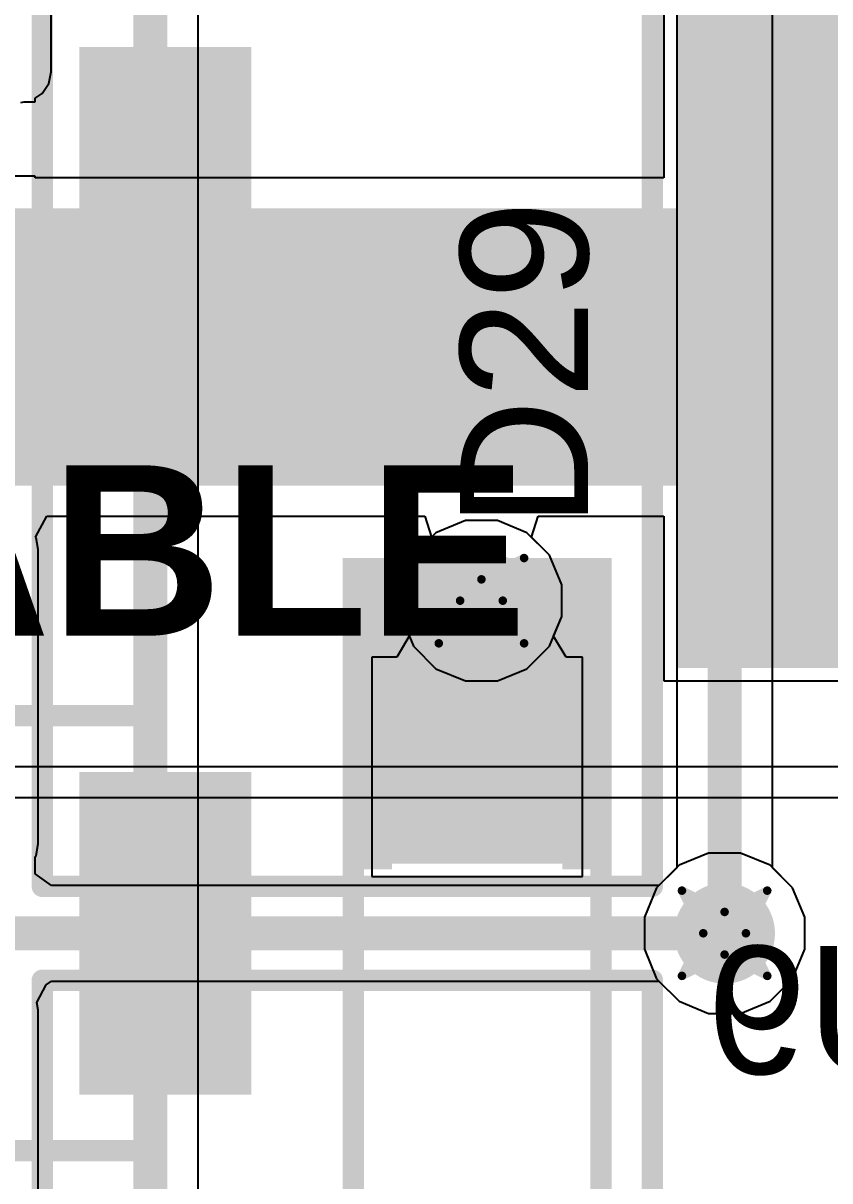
# Model space of a CAD drawing. Header units: inches. Extents: x -6 to 430, y 0 to 90.
# Drawn here: x 38.52 to 43.32, y 7.23 to 14.13 of the extents above; entities that cross this region are included whole.
import ezdxf

# ---------------------------------------------------------------- set-up
doc = ezdxf.new("R2010")
doc.units = ezdxf.units.IN
for name, color, linetype in [('Bottom Layer', 5, 'Continuous'), ('Bottom Overlay', 54, 'Continuous'), ('Bottom Paste', 16, 'Continuous'), ('Bottom Solder', 6, 'Continuous'), ('Drill Drawing', 1, 'Continuous'), ('Layer 1', 16, 'Continuous'), ('Layer 2', 76, 'Continuous'), ('Top Layer', 1, 'Continuous'), ('Top Overlay', 2, 'Continuous'), ('Top Paste', 8, 'Continuous'), ('Top Solder', 216, 'Continuous'), ('Via Holes', 16, 'Continuous')]:
    doc.layers.add(name, color=color, linetype=linetype)
doc.styles.add('Arial', font='', dxfattribs={"height": 0.2})
doc.styles.add('Arial_Bold', font='', dxfattribs={"height": 0.2})
doc.styles.get('Arial').set_extended_font_data('Arial')
doc.styles.get('Arial_Bold').set_extended_font_data('Arial', bold=True)

msp = doc.modelspace()

# ---------------------------------------------------------------- hatches: boundary and pattern name
at = {"layer": 'Bottom Layer'}
for points in [[(42.5108, 10.3854), (42.5108, 14.1854), (44.5108, 14.1854), (44.5108, 10.3854)], [(35.252, 11.371), (44.523, 11.371), (44.523, 13.022), (35.252, 13.022)]]:
    msp.add_hatch(color=5, dxfattribs=at).paths.add_polyline_path(points)
h = msp.add_hatch(color=5, dxfattribs=at)
edge = h.paths.add_edge_path()
edge.add_arc((41.2464, 10.6852), 0.3, 0, 360)
h = msp.add_hatch(color=5, dxfattribs=at)
edge = h.paths.add_edge_path()
edge.add_arc((42.6942, 8.704), 0.3, 0, 360)
at = {"layer": 'Bottom Paste'}
msp.add_hatch(color=16, dxfattribs=at).paths.add_polyline_path([(42.5108, 10.3854), (42.5108, 14.1854), (44.5108, 14.1854), (44.5108, 10.3854)])
at = {"layer": 'Bottom Solder'}
msp.add_hatch(color=6, dxfattribs=at).paths.add_polyline_path([(42.4092, 10.2838), (42.4092, 14.287), (44.6124, 14.287), (44.6124, 10.2838)])
at = {"layer": 'Layer 1'}
h = msp.add_hatch(color=16, dxfattribs=at)
edge = h.paths.add_edge_path()
edge.add_arc((41.2464, 10.6852), 0.3, 0, 360)
h = msp.add_hatch(color=16, dxfattribs=at)
edge = h.paths.add_edge_path()
edge.add_arc((42.6942, 8.704), 0.3, 0, 360)
at = {"layer": 'Layer 2'}
h = msp.add_hatch(color=76, dxfattribs=at)
edge = h.paths.add_edge_path()
edge.add_arc((41.2464, 10.6852), 0.3, 0, 360)
h = msp.add_hatch(color=76, dxfattribs=at)
edge = h.paths.add_edge_path()
edge.add_arc((42.6942, 8.704), 0.3, 0, 360)
at = {"layer": 'Top Layer'}
for points in [[(38.955, 13.882), (39.775, 13.882), (39.775, 12.162), (38.955, 12.162)], [(40.771, 10.17), (41.671, 10.17), (41.671, 9.22), (40.771, 9.22)], [(38.955, 9.564), (39.775, 9.564), (39.775, 7.844), (38.955, 7.844)]]:
    msp.add_hatch(color=1, dxfattribs=at).paths.add_polyline_path(points)
h = msp.add_hatch(color=1, dxfattribs=at)
edge = h.paths.add_edge_path()
edge.add_arc((41.2464, 10.6852), 0.3, 0, 360)
h = msp.add_hatch(color=1, dxfattribs=at)
edge = h.paths.add_edge_path()
edge.add_arc((42.6942, 8.704), 0.3, 0, 360)
at = {"layer": 'Top Overlay'}
for points in [[(40.713, 9.0852), (40.713, 10.9394), (40.421, 10.9394), (40.421, 9.0852)], [(42.0084, 10.2398), (42.0084, 10.9394), (40.4336, 10.9394), (40.4336, 10.2398)], [(42.021, 9.0852), (42.021, 10.9394), (41.729, 10.9394), (41.729, 9.0852)]]:
    msp.add_hatch(color=2, dxfattribs=at).paths.add_polyline_path(points)
at = {"layer": 'Top Paste'}
for points in [[(38.955, 13.882), (39.775, 13.882), (39.775, 12.162), (38.955, 12.162)], [(40.771, 10.17), (41.671, 10.17), (41.671, 9.22), (40.771, 9.22)], [(38.955, 9.564), (39.775, 9.564), (39.775, 7.844), (38.955, 7.844)]]:
    msp.add_hatch(color=8, dxfattribs=at).paths.add_polyline_path(points)
at = {"layer": 'Top Solder'}
for points in [[(38.8534, 13.9836), (39.8766, 13.9836), (39.8766, 12.0604), (38.8534, 12.0604)], [(40.6694, 10.2716), (41.7726, 10.2716), (41.7726, 9.1184), (40.6694, 9.1184)], [(38.8534, 9.6656), (39.8766, 9.6656), (39.8766, 7.7424), (38.8534, 7.7424)]]:
    msp.add_hatch(color=216, dxfattribs=at).paths.add_polyline_path(points)
at = {"layer": 'Via Holes'}
h = msp.add_hatch(color=7, dxfattribs=at)
edge = h.paths.add_edge_path()
edge.add_arc((41.2464, 10.6852), 0.15, 0, 360)
h = msp.add_hatch(color=7, dxfattribs=at)
edge = h.paths.add_edge_path()
edge.add_arc((42.6942, 8.704), 0.15, 0, 360)

# ---------------------------------------------------------------- linework, layer by layer
at = {"layer": 'Bottom Layer'}
for p, q in [((38.6845, 13.8348), (38.6845, 16.1859)), ((42.333, 14.3632), (42.333, 13.2033)), ((38.6707, 13.7654), (38.6845, 13.8348)), ((38.6314, 13.7066), (38.6707, 13.7654)), ((38.5032, 13.6535), (38.5237, 13.6576)), ((38.5237, 13.6576), (38.5886, 13.6576)), ((38.5886, 13.678), (38.6314, 13.7066)), ((38.5886, 13.6576), (38.5886, 13.678)), ((38.5886, 13.2132), (36.233, 13.2132)), ((38.5886, 13.2033), (38.5886, 13.2132)), ((42.333, 13.2033), (38.5886, 13.2033)), ((38.5922, 11.0627), (38.6593, 11.1897)), ((38.6593, 11.1897), (40.9093, 11.1897)), ((40.9093, 11.1897), (40.9482, 11.0627)), ((41.5446, 11.0627), (41.5835, 11.1897)), ((41.5835, 11.1897), (42.333, 11.1897)), ((42.333, 11.1897), (42.333, 10.2076)), ((38.5945, 11.0594), (38.5922, 11.0627)), ((38.6083, 10.99), (38.5945, 11.0594)), ((40.9482, 11.0627), (40.8413, 10.9559)), ((41.6515, 10.9559), (41.5446, 11.0627)), ((38.6083, 9.2374), (38.6083, 10.99)), ((40.8413, 10.9559), (40.7686, 10.7802)), ((41.7242, 10.7802), (41.6515, 10.9559)), ((40.7686, 10.7802), (40.7686, 10.5902)), ((41.7242, 10.5902), (41.7242, 10.7802)), ((40.7686, 10.5902), (40.8413, 10.4145)), ((41.6515, 10.4145), (41.7242, 10.5902)), ((40.8413, 10.4145), (40.9757, 10.2801)), ((41.5171, 10.2801), (41.6515, 10.4145)), ((40.9757, 10.2801), (41.1514, 10.2074)), ((41.3414, 10.2074), (41.5171, 10.2801)), ((41.1514, 10.2074), (41.3414, 10.2074)), ((42.333, 10.2076), (44.614, 10.2076)), ((38.5945, 9.168), (38.6083, 9.2374)), ((42.5992, 9.1818), (42.4235, 9.1091)), ((42.7892, 9.1818), (42.5992, 9.1818)), ((42.9649, 9.1091), (42.7892, 9.1818)), ((38.5886, 9.1592), (38.5945, 9.168)), ((38.5886, 9.0576), (38.5886, 9.1592)), ((42.4235, 9.1091), (42.3034, 8.9889)), ((43.0993, 8.9747), (42.9649, 9.1091)), ((38.6871, 8.9889), (38.5886, 9.0576)), ((42.3034, 8.9889), (38.6871, 8.9889)), ((43.172, 8.799), (43.0993, 8.9747)), ((43.172, 8.609), (43.172, 8.799)), ((43.0993, 8.4333), (43.172, 8.609)), ((38.6548, 8.3966), (38.6871, 8.4191)), ((38.6871, 8.4191), (42.3034, 8.4191)), ((42.3034, 8.4191), (42.4235, 8.2989)), ((42.9649, 8.2989), (43.0993, 8.4333)), ((38.5993, 8.2921), (38.6548, 8.3966)), ((38.6083, 8.2468), (38.5993, 8.2921)), ((42.4235, 8.2989), (42.5992, 8.2262)), ((42.7892, 8.2262), (42.9649, 8.2989)), ((38.6083, 6.4434), (38.6083, 8.2468)), ((42.5992, 8.2262), (42.7892, 8.2262))]:
    msp.add_line(p, q, dxfattribs=at)
msp.add_lwpolyline([(34.0074, 8.704, 0.2032, 0.2032, 0), (42.6942, 8.704, 0.2032, 0.2032, 0)], format="xyseb", dxfattribs=at)
msp.add_lwpolyline([(42.6434, 8.704, 0.1016, 0.1016, 1), (42.745, 8.704, 0.1016, 0.1016, 1)], format="xyseb", close=True, dxfattribs=at)
at = {"layer": 'Bottom Overlay'}
for points in [[(38.632, 8.9834, 0.127, 0.127, 0), (38.632, 15.5874, 0.127, 0.127, 0)], [(42.2642, 8.9834, 0.127, 0.127, 0), (42.2642, 15.5874, 0.127, 0.127, 0)], [(38.632, 8.9834, 0.127, 0.127, 0), (42.2642, 8.9834, 0.127, 0.127, 0)], [(38.632, 1.8206, 0.127, 0.127, 0), (38.632, 8.4246, 0.127, 0.127, 0)], [(38.632, 8.4246, 0.127, 0.127, 0), (42.2642, 8.4246, 0.127, 0.127, 0)], [(42.2642, 1.8206, 0.127, 0.127, 0), (42.2642, 8.4246, 0.127, 0.127, 0)]]:
    msp.add_lwpolyline(points, format="xyseb", dxfattribs=at)
for points in [[(38.6002, 8.9834, 0.0635, 0.0635, 1), (38.6637, 8.9834, 0.0635, 0.0635, 1)], [(38.6002, 8.9834, 0.0635, 0.0635, 1), (38.6637, 8.9834, 0.0635, 0.0635, 1)], [(42.2324, 8.9834, 0.0635, 0.0635, 1), (42.2959, 8.9834, 0.0635, 0.0635, 1)], [(42.2324, 8.9834, 0.0635, 0.0635, 1), (42.2959, 8.9834, 0.0635, 0.0635, 1)], [(38.6002, 8.4246, 0.0635, 0.0635, 1), (38.6637, 8.4246, 0.0635, 0.0635, 1)], [(38.6002, 8.4246, 0.0635, 0.0635, 1), (38.6637, 8.4246, 0.0635, 0.0635, 1)], [(42.2324, 8.4246, 0.0635, 0.0635, 1), (42.2959, 8.4246, 0.0635, 0.0635, 1)], [(42.2324, 8.4246, 0.0635, 0.0635, 1), (42.2959, 8.4246, 0.0635, 0.0635, 1)]]:
    msp.add_lwpolyline(points, format="xyseb", close=True, dxfattribs=at)
at = {"layer": 'Drill Drawing'}
for points in [[(40.9924, 10.9392, 0.0508, 0.0508, 0), (41.2464, 10.8122, 0.0508, 0.0508, 0)], [(40.9924, 10.9392, 0.0508, 0.0508, 0), (41.1194, 10.6852, 0.0508, 0.0508, 0)], [(41.2464, 10.8122, 0.0508, 0.0508, 0), (41.5004, 10.9392, 0.0508, 0.0508, 0)], [(41.3734, 10.6852, 0.0508, 0.0508, 0), (41.5004, 10.9392, 0.0508, 0.0508, 0)], [(40.9924, 10.4312, 0.0508, 0.0508, 0), (41.1194, 10.6852, 0.0508, 0.0508, 0)], [(41.3734, 10.6852, 0.0508, 0.0508, 0), (41.5004, 10.4312, 0.0508, 0.0508, 0)], [(40.9924, 10.4312, 0.0508, 0.0508, 0), (41.2464, 10.5582, 0.0508, 0.0508, 0)], [(41.2464, 10.5582, 0.0508, 0.0508, 0), (41.5004, 10.4312, 0.0508, 0.0508, 0)], [(42.4402, 8.958, 0.0508, 0.0508, 0), (42.6942, 8.831, 0.0508, 0.0508, 0)], [(42.4402, 8.958, 0.0508, 0.0508, 0), (42.5672, 8.704, 0.0508, 0.0508, 0)], [(42.6942, 8.831, 0.0508, 0.0508, 0), (42.9482, 8.958, 0.0508, 0.0508, 0)], [(42.8212, 8.704, 0.0508, 0.0508, 0), (42.9482, 8.958, 0.0508, 0.0508, 0)], [(42.4402, 8.45, 0.0508, 0.0508, 0), (42.5672, 8.704, 0.0508, 0.0508, 0)], [(42.8212, 8.704, 0.0508, 0.0508, 0), (42.9482, 8.45, 0.0508, 0.0508, 0)], [(42.4402, 8.45, 0.0508, 0.0508, 0), (42.6942, 8.577, 0.0508, 0.0508, 0)], [(42.6942, 8.577, 0.0508, 0.0508, 0), (42.9482, 8.45, 0.0508, 0.0508, 0)]]:
    msp.add_lwpolyline(points, format="xyseb", dxfattribs=at)
for points in [[(40.9797, 10.9392, 0.0254, 0.0254, 1), (41.0051, 10.9392, 0.0254, 0.0254, 1)], [(40.9797, 10.9392, 0.0254, 0.0254, 1), (41.0051, 10.9392, 0.0254, 0.0254, 1)], [(41.4877, 10.9392, 0.0254, 0.0254, 1), (41.5131, 10.9392, 0.0254, 0.0254, 1)], [(41.4877, 10.9392, 0.0254, 0.0254, 1), (41.5131, 10.9392, 0.0254, 0.0254, 1)], [(41.2337, 10.8122, 0.0254, 0.0254, 1), (41.2591, 10.8122, 0.0254, 0.0254, 1)], [(41.2337, 10.8122, 0.0254, 0.0254, 1), (41.2591, 10.8122, 0.0254, 0.0254, 1)], [(41.1067, 10.6852, 0.0254, 0.0254, 1), (41.1321, 10.6852, 0.0254, 0.0254, 1)], [(41.1067, 10.6852, 0.0254, 0.0254, 1), (41.1321, 10.6852, 0.0254, 0.0254, 1)], [(41.3607, 10.6852, 0.0254, 0.0254, 1), (41.3861, 10.6852, 0.0254, 0.0254, 1)], [(41.3607, 10.6852, 0.0254, 0.0254, 1), (41.3861, 10.6852, 0.0254, 0.0254, 1)], [(41.2337, 10.5582, 0.0254, 0.0254, 1), (41.2591, 10.5582, 0.0254, 0.0254, 1)], [(41.2337, 10.5582, 0.0254, 0.0254, 1), (41.2591, 10.5582, 0.0254, 0.0254, 1)], [(40.9797, 10.4312, 0.0254, 0.0254, 1), (41.0051, 10.4312, 0.0254, 0.0254, 1)], [(40.9797, 10.4312, 0.0254, 0.0254, 1), (41.0051, 10.4312, 0.0254, 0.0254, 1)], [(41.4877, 10.4312, 0.0254, 0.0254, 1), (41.5131, 10.4312, 0.0254, 0.0254, 1)], [(41.4877, 10.4312, 0.0254, 0.0254, 1), (41.5131, 10.4312, 0.0254, 0.0254, 1)], [(42.4275, 8.958, 0.0254, 0.0254, 1), (42.4529, 8.958, 0.0254, 0.0254, 1)], [(42.4275, 8.958, 0.0254, 0.0254, 1), (42.4529, 8.958, 0.0254, 0.0254, 1)], [(42.9355, 8.958, 0.0254, 0.0254, 1), (42.9609, 8.958, 0.0254, 0.0254, 1)], [(42.9355, 8.958, 0.0254, 0.0254, 1), (42.9609, 8.958, 0.0254, 0.0254, 1)], [(42.6815, 8.831, 0.0254, 0.0254, 1), (42.7069, 8.831, 0.0254, 0.0254, 1)], [(42.6815, 8.831, 0.0254, 0.0254, 1), (42.7069, 8.831, 0.0254, 0.0254, 1)], [(42.5545, 8.704, 0.0254, 0.0254, 1), (42.5799, 8.704, 0.0254, 0.0254, 1)], [(42.5545, 8.704, 0.0254, 0.0254, 1), (42.5799, 8.704, 0.0254, 0.0254, 1)], [(42.8085, 8.704, 0.0254, 0.0254, 1), (42.8339, 8.704, 0.0254, 0.0254, 1)], [(42.8085, 8.704, 0.0254, 0.0254, 1), (42.8339, 8.704, 0.0254, 0.0254, 1)], [(42.6815, 8.577, 0.0254, 0.0254, 1), (42.7069, 8.577, 0.0254, 0.0254, 1)], [(42.6815, 8.577, 0.0254, 0.0254, 1), (42.7069, 8.577, 0.0254, 0.0254, 1)], [(42.4275, 8.45, 0.0254, 0.0254, 1), (42.4529, 8.45, 0.0254, 0.0254, 1)], [(42.4275, 8.45, 0.0254, 0.0254, 1), (42.4529, 8.45, 0.0254, 0.0254, 1)], [(42.9355, 8.45, 0.0254, 0.0254, 1), (42.9609, 8.45, 0.0254, 0.0254, 1)], [(42.9355, 8.45, 0.0254, 0.0254, 1), (42.9609, 8.45, 0.0254, 0.0254, 1)]]:
    msp.add_lwpolyline(points, format="xyseb", close=True, dxfattribs=at)
at = {"layer": 'Layer 1'}
for p, q in [((42.9791, 9.0948), (42.9791, 18.8132)), ((42.4093, 18.6952), (42.4093, 9.0948)), ((39.5595, 1.917), (39.5595, 14.8586)), ((41.1514, 11.163), (40.9757, 11.0903)), ((41.3414, 11.163), (41.1514, 11.163)), ((41.5171, 11.0903), (41.3414, 11.163)), ((40.9757, 11.0903), (40.8413, 10.9559)), ((41.6515, 10.9559), (41.5171, 11.0903)), ((40.8413, 10.9559), (40.7686, 10.7802)), ((41.7242, 10.7802), (41.6515, 10.9559)), ((40.7686, 10.7802), (40.7686, 10.5902)), ((41.7242, 10.5902), (41.7242, 10.7802)), ((40.7686, 10.5902), (40.8413, 10.4145)), ((41.6515, 10.4145), (41.7242, 10.5902)), ((40.8413, 10.4145), (40.9757, 10.2801)), ((41.5171, 10.2801), (41.6515, 10.4145)), ((40.9757, 10.2801), (41.1514, 10.2074)), ((41.3414, 10.2074), (41.5171, 10.2801)), ((41.1514, 10.2074), (41.3414, 10.2074)), ((42.4093, 9.0948), (42.2891, 8.9747)), ((43.0993, 8.9747), (42.9791, 9.0948)), ((42.2891, 8.9747), (42.2164, 8.799)), ((43.172, 8.799), (43.0993, 8.9747)), ((42.2164, 8.799), (42.2164, 8.609)), ((43.172, 8.609), (43.172, 8.799)), ((42.2164, 8.609), (42.2891, 8.4333)), ((43.0993, 8.4333), (43.172, 8.609)), ((42.2891, 8.4333), (42.4235, 8.2989)), ((42.9649, 8.2989), (43.0993, 8.4333)), ((42.4235, 8.2989), (42.5992, 8.2262)), ((42.7892, 8.2262), (42.9649, 8.2989)), ((42.5992, 8.2262), (42.7892, 8.2262))]:
    msp.add_line(p, q, dxfattribs=at)
for points in [[(42.6942, 8.704, 0.2032, 0.2032, 0), (42.6942, 18.8132, 0.2032, 0.2032, 0)], [(39.2746, 1.5261, 0.2032, 0.2032, 0), (39.2746, 14.8586, 0.2032, 0.2032, 0)]]:
    msp.add_lwpolyline(points, format="xyseb", dxfattribs=at)
msp.add_lwpolyline([(42.6434, 8.704, 0.1016, 0.1016, 1), (42.745, 8.704, 0.1016, 0.1016, 1)], format="xyseb", close=True, dxfattribs=at)
at = {"layer": 'Layer 2'}
for p, q in [((44.741, 9.6946), (37.2765, 9.6946)), ((37.2765, 9.5133), (44.741, 9.5133)), ((42.5992, 9.1818), (42.4235, 9.1091)), ((42.7892, 9.1818), (42.5992, 9.1818)), ((42.9649, 9.1091), (42.7892, 9.1818)), ((42.4235, 9.1091), (42.2891, 8.9747)), ((43.0993, 8.9747), (42.9649, 9.1091)), ((42.2891, 8.9747), (42.2164, 8.799)), ((43.172, 8.799), (43.0993, 8.9747)), ((42.2164, 8.799), (42.2164, 8.609)), ((43.172, 8.609), (43.172, 8.799)), ((42.2164, 8.609), (42.2891, 8.4333)), ((43.0993, 8.4333), (43.172, 8.609)), ((42.2891, 8.4333), (42.4235, 8.2989)), ((42.9649, 8.2989), (43.0993, 8.4333)), ((42.4235, 8.2989), (42.5992, 8.2262)), ((42.7892, 8.2262), (42.9649, 8.2989)), ((42.5992, 8.2262), (42.7892, 8.2262))]:
    msp.add_line(p, q, dxfattribs=at)
at = {"layer": 'Top Layer'}
for p, q in [((41.1514, 11.163), (40.9757, 11.0903)), ((41.3414, 11.163), (41.1514, 11.163)), ((41.5171, 11.0903), (41.3414, 11.163)), ((40.9757, 11.0903), (40.8413, 10.9559)), ((41.6515, 10.9559), (41.5171, 11.0903)), ((40.8413, 10.9559), (40.7686, 10.7802)), ((41.7242, 10.7802), (41.6515, 10.9559)), ((40.7686, 10.7802), (40.7686, 10.5902)), ((41.7242, 10.5902), (41.7242, 10.7802)), ((40.7686, 10.5902), (40.8164, 10.4748)), ((41.6764, 10.4748), (41.7242, 10.5902)), ((40.8164, 10.4748), (40.7423, 10.348)), ((41.7506, 10.3478), (41.6764, 10.4748)), ((40.742, 10.3478), (40.5932, 10.3478)), ((40.5932, 10.3478), (40.5932, 9.0422)), ((40.7423, 10.348), (40.742, 10.3478)), ((41.8488, 10.3478), (41.7506, 10.3478)), ((41.8488, 9.0422), (41.8488, 10.3478)), ((42.5992, 9.1818), (42.4235, 9.1091)), ((42.7892, 9.1818), (42.5992, 9.1818)), ((42.9649, 9.1091), (42.7892, 9.1818)), ((42.4235, 9.1091), (42.2891, 8.9747)), ((43.0993, 8.9747), (42.9649, 9.1091)), ((40.5932, 9.0422), (41.8488, 9.0422)), ((42.2891, 8.9747), (42.2164, 8.799)), ((43.172, 8.799), (43.0993, 8.9747)), ((42.2164, 8.799), (42.2164, 8.609)), ((43.172, 8.609), (43.172, 8.799)), ((42.2164, 8.609), (42.2891, 8.4333)), ((43.0993, 8.4333), (43.172, 8.609)), ((42.2891, 8.4333), (42.4235, 8.2989)), ((42.9649, 8.2989), (43.0993, 8.4333)), ((42.4235, 8.2989), (42.5992, 8.2262)), ((42.7892, 8.2262), (42.9649, 8.2989)), ((42.5992, 8.2262), (42.7892, 8.2262))]:
    msp.add_line(p, q, dxfattribs=at)
for points in [[(41.221, 10.6598, 0.3048, 0.3048, 0), (41.2464, 10.6852, 0.3048, 0.3048, 0)], [(41.221, 9.695, 0.3048, 0.3048, 0), (41.221, 10.6598, 0.3048, 0.3048, 0)]]:
    msp.add_lwpolyline(points, format="xyseb", dxfattribs=at)
for points in [[(41.1702, 10.6852, 0.1524, 0.1524, 1), (41.3226, 10.6852, 0.1524, 0.1524, 1)], [(41.1448, 10.6598, 0.1524, 0.1524, 1), (41.2972, 10.6598, 0.1524, 0.1524, 1)], [(41.1448, 10.6598, 0.1524, 0.1524, 1), (41.2972, 10.6598, 0.1524, 0.1524, 1)], [(41.1448, 9.695, 0.1524, 0.1524, 1), (41.2972, 9.695, 0.1524, 0.1524, 1)]]:
    msp.add_lwpolyline(points, format="xyseb", close=True, dxfattribs=at)
at = {"layer": 'Top Overlay'}
for points in [[(39.2398, 14.038, 0.127, 0.127, 0), (39.2398, 14.3174, 0.127, 0.127, 0)], [(39.2398, 11.7266, 0.127, 0.127, 0), (39.2398, 12.006, 0.127, 0.127, 0)], [(36.0902, 11.7266, 0.127, 0.127, 0), (39.2398, 11.7266, 0.127, 0.127, 0)], [(36.0902, 9.9994, 0.127, 0.127, 0), (39.2398, 9.9994, 0.127, 0.127, 0)], [(39.2398, 9.72, 0.127, 0.127, 0), (39.2398, 9.9994, 0.127, 0.127, 0)], [(40.4844, 6.7484, 0.127, 0.127, 0), (40.4844, 9.0852, 0.127, 0.127, 0)], [(41.9576, 6.7484, 0.127, 0.127, 0), (41.9576, 9.0852, 0.127, 0.127, 0)], [(39.2398, 7.4086, 0.127, 0.127, 0), (39.2398, 7.688, 0.127, 0.127, 0)], [(36.0902, 7.4086, 0.127, 0.127, 0), (39.2398, 7.4086, 0.127, 0.127, 0)]]:
    msp.add_lwpolyline(points, format="xyseb", dxfattribs=at)
for points in [[(39.2081, 14.038, 0.0635, 0.0635, 1), (39.2716, 14.038, 0.0635, 0.0635, 1)], [(39.2081, 12.006, 0.0635, 0.0635, 1), (39.2716, 12.006, 0.0635, 0.0635, 1)], [(39.2081, 11.7266, 0.0635, 0.0635, 1), (39.2716, 11.7266, 0.0635, 0.0635, 1)], [(39.2081, 11.7266, 0.0635, 0.0635, 1), (39.2716, 11.7266, 0.0635, 0.0635, 1)], [(39.2081, 9.9994, 0.0635, 0.0635, 1), (39.2716, 9.9994, 0.0635, 0.0635, 1)], [(39.2081, 9.9994, 0.0635, 0.0635, 1), (39.2716, 9.9994, 0.0635, 0.0635, 1)], [(39.2081, 9.72, 0.0635, 0.0635, 1), (39.2716, 9.72, 0.0635, 0.0635, 1)], [(40.4526, 9.0852, 0.0635, 0.0635, 1), (40.5161, 9.0852, 0.0635, 0.0635, 1)], [(41.9258, 9.0852, 0.0635, 0.0635, 1), (41.9893, 9.0852, 0.0635, 0.0635, 1)], [(39.2081, 7.688, 0.0635, 0.0635, 1), (39.2716, 7.688, 0.0635, 0.0635, 1)], [(39.2081, 7.4086, 0.0635, 0.0635, 1), (39.2716, 7.4086, 0.0635, 0.0635, 1)], [(39.2081, 7.4086, 0.0635, 0.0635, 1), (39.2716, 7.4086, 0.0635, 0.0635, 1)]]:
    msp.add_lwpolyline(points, format="xyseb", close=True, dxfattribs=at)

# ---------------------------------------------------------------- texts
at = {"layer": 'Bottom Overlay', "style": 'Arial', "text_generation_flag": 2}
msp.add_text('U9', height=0.762, dxfattribs=at).set_placement((43.9514, 7.8659))
at = {"layer": 'Top Overlay'}
for s, height, rotation, style, p in [('D29', 0.762, 90, 'Arial', (41.8813, 11.1173)), ('ENABLE', 1.016, 360, 'Arial_Bold', (35.6838, 10.4765))]:
    msp.add_text(s, height=height, rotation=rotation, dxfattribs=dict(at, style=style)).set_placement(p)

doc.saveas('drawing.dxf')
